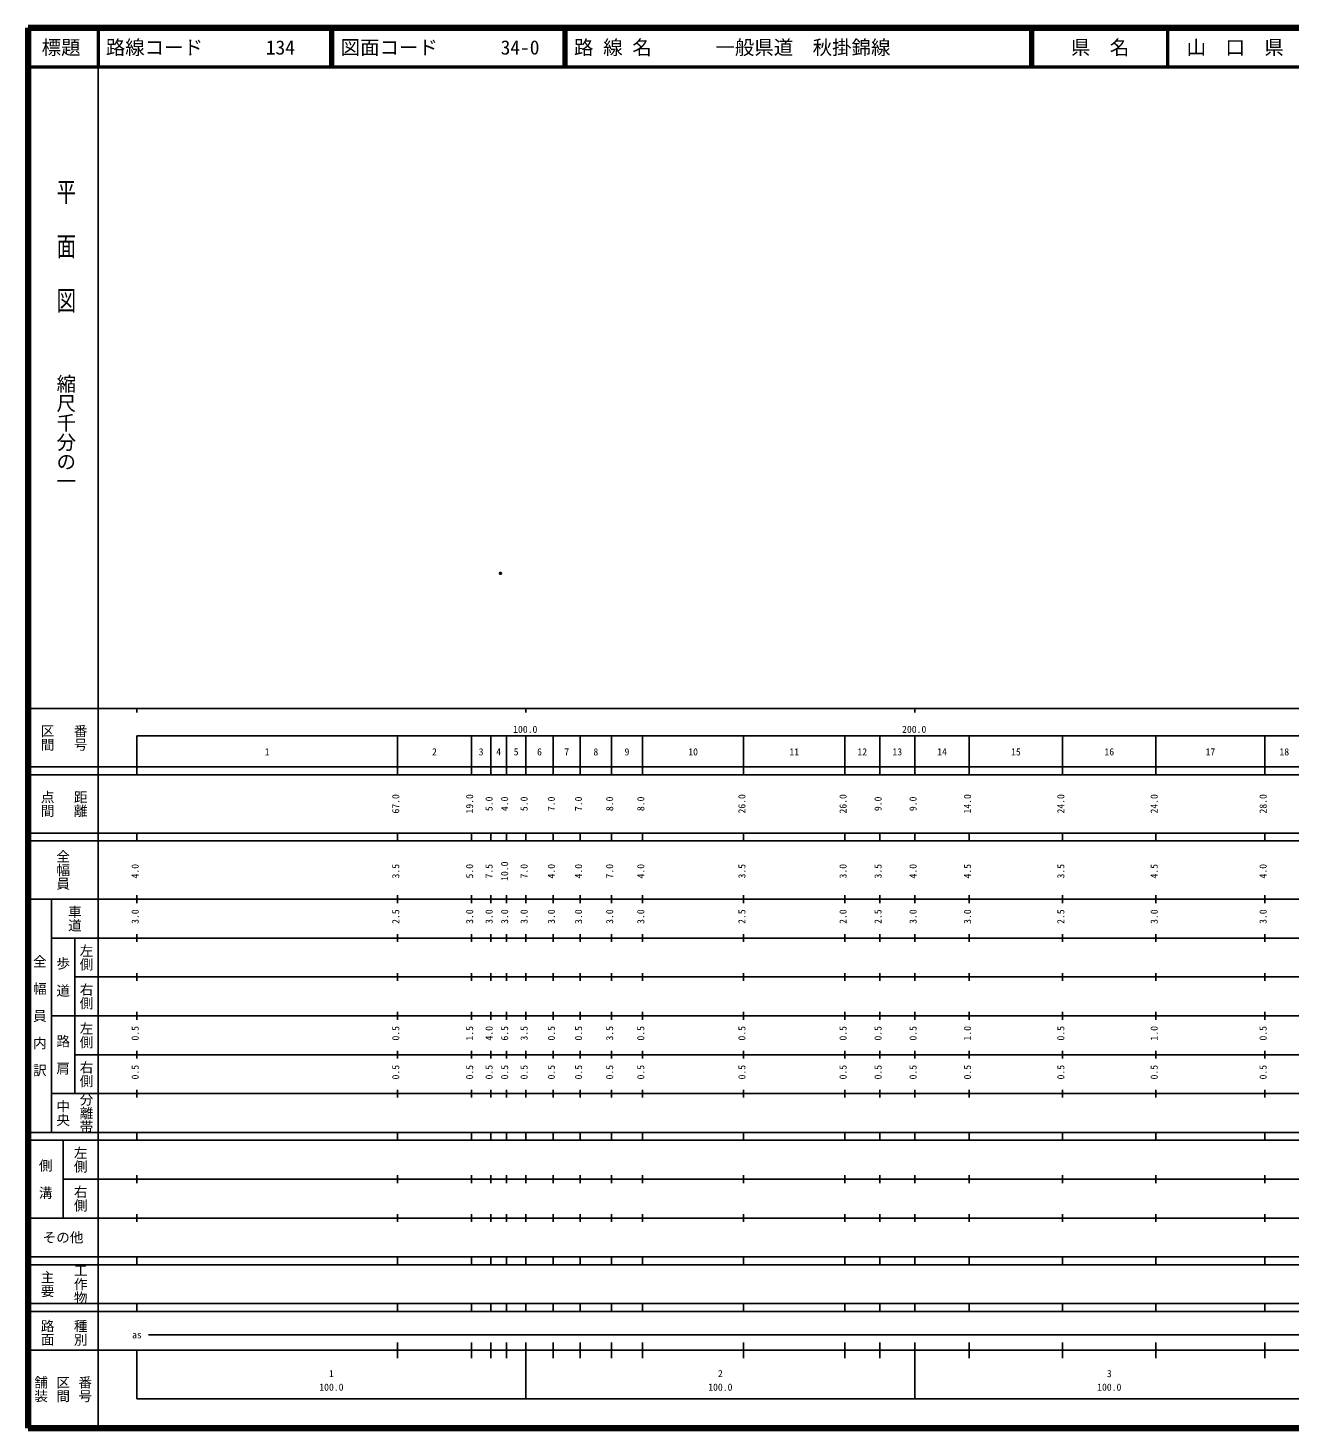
# Model space of a CAD drawing. Units: millimetres on the paper. Extents: x 40 to 680, y 20 to 380.
# Drawn here: x 40 to 364.5, y 20 to 380 of the extents above; entities that cross this region are included whole.
import ezdxf
from ezdxf.enums import TextEntityAlignment as Align

# ---------------------------------------------------------------- set-up
doc = ezdxf.new("R2010")
doc.units = ezdxf.units.MM
doc.header["$PDMODE"] = 32
doc.header["$PDSIZE"] = 0.5
doc.layers.add('M-OTRS', color=6, linetype='Continuous')
doc.layers.add('M-TTL-TXT', color=7, linetype='Continuous')
for name, color, linetype, lineweight in [('M-TTL', 2, 'Continuous', 140), ('M-TTL-BAND', 7, 'Continuous', 25), ('M-TTL-LINE', 7, 'Continuous', 50)]:
    doc.layers.add(name, color=color, linetype=linetype, lineweight=lineweight)
doc.styles.add('@ＭＳ ゴシック', font='')
doc.styles.add('ＭＳ ゴシック', font='')
doc.styles.get('@ＭＳ ゴシック').set_extended_font_data('@MS Gothic')
doc.styles.get('ＭＳ ゴシック').set_extended_font_data('MS Gothic')

msp = doc.modelspace()

# ---------------------------------------------------------------- linework, layer by layer
at = {"layer": 'M-OTRS'}
msp.add_point((161.465, 239.772), dxfattribs=at)
at = {"layer": 'M-TTL'}
for p, q in [((40, 380), (40, 20)), ((680, 380), (40, 380)), ((40, 20), (680, 20))]:
    msp.add_line(p, q, dxfattribs=at)
at = {"layer": 'M-TTL-BAND'}
for p, q in [((58, 370), (58, 20)), ((40, 205), (579, 205)), ((68, 205), (68, 204)), ((168, 205), (168, 204)), ((268, 205), (268, 204)), ((68, 198), (579, 198)), ((68, 198), (68, 188)), ((135, 188), (135, 198)), ((154, 188), (154, 198)), ((159, 188), (159, 198)), ((163, 188), (163, 198)), ((168, 188), (168, 198)), ((175, 188), (175, 198)), ((182, 188), (182, 198)), ((190, 188), (190, 198)), ((198, 188), (198, 198)), ((224, 188), (224, 198)), ((250, 188), (250, 198)), ((259, 188), (259, 198)), ((268, 188), (268, 198)), ((282, 188), (282, 198)), ((306, 188), (306, 198)), ((330, 188), (330, 198)), ((358, 188), (358, 198)), ((40, 190), (579, 190)), ((40, 188), (579, 188)), ((40, 173), (579, 173)), ((68, 171), (68, 173)), ((135, 171), (135, 173)), ((154, 171), (154, 173)), ((159, 171), (159, 173)), ((163, 171), (163, 173)), ((168, 171), (168, 173)), ((175, 171), (175, 173)), ((182, 171), (182, 173)), ((190, 171), (190, 173)), ((198, 171), (198, 173)), ((224, 171), (224, 173)), ((250, 171), (250, 173)), ((259, 171), (259, 173)), ((268, 171), (268, 173)), ((282, 171), (282, 173)), ((306, 171), (306, 173)), ((330, 171), (330, 173)), ((358, 171), (358, 173)), ((40, 171), (579, 171)), ((40, 156), (579, 156)), ((46, 96), (46, 156)), ((68, 155), (68, 157)), ((135, 155), (135, 157)), ((154, 155), (154, 157)), ((159, 155), (159, 157)), ((163, 155), (163, 157)), ((168, 155), (168, 157)), ((175, 155), (175, 157)), ((182, 155), (182, 157)), ((190, 155), (190, 157)), ((198, 155), (198, 157)), ((224, 155), (224, 157)), ((250, 155), (250, 157)), ((259, 155), (259, 157)), ((268, 155), (268, 157)), ((282, 155), (282, 157)), ((306, 155), (306, 157)), ((330, 155), (330, 157)), ((358, 155), (358, 157)), ((46, 146), (579, 146)), ((52, 146), (52, 106)), ((68, 145), (68, 147)), ((135, 145), (135, 147)), ((154, 145), (154, 147)), ((159, 145), (159, 147)), ((163, 145), (163, 147)), ((168, 145), (168, 147)), ((175, 145), (175, 147)), ((182, 145), (182, 147)), ((190, 145), (190, 147)), ((198, 145), (198, 147)), ((224, 145), (224, 147)), ((250, 145), (250, 147)), ((259, 145), (259, 147)), ((268, 145), (268, 147)), ((282, 145), (282, 147)), ((306, 145), (306, 147)), ((330, 145), (330, 147)), ((358, 145), (358, 147)), ((68, 135), (68, 137)), ((135, 135), (135, 137)), ((154, 135), (154, 137)), ((159, 135), (159, 137)), ((163, 135), (163, 137)), ((168, 135), (168, 137)), ((175, 135), (175, 137)), ((182, 135), (182, 137)), ((190, 135), (190, 137)), ((198, 135), (198, 137)), ((224, 135), (224, 137)), ((250, 135), (250, 137)), ((259, 135), (259, 137)), ((268, 135), (268, 137)), ((282, 135), (282, 137)), ((306, 135), (306, 137)), ((330, 135), (330, 137)), ((358, 135), (358, 137)), ((52, 136), (579, 136)), ((46, 126), (579, 126)), ((68, 125), (68, 127)), ((135, 125), (135, 127)), ((154, 125), (154, 127)), ((159, 125), (159, 127)), ((163, 125), (163, 127)), ((168, 125), (168, 127)), ((175, 125), (175, 127)), ((182, 125), (182, 127)), ((190, 125), (190, 127)), ((198, 125), (198, 127)), ((224, 125), (224, 127)), ((250, 125), (250, 127)), ((259, 125), (259, 127)), ((268, 125), (268, 127)), ((282, 125), (282, 127)), ((306, 125), (306, 127)), ((330, 125), (330, 127)), ((358, 125), (358, 127)), ((52, 116), (579, 116)), ((68, 115), (68, 117)), ((135, 115), (135, 117)), ((154, 115), (154, 117)), ((159, 115), (159, 117)), ((163, 115), (163, 117)), ((168, 115), (168, 117)), ((175, 115), (175, 117)), ((182, 115), (182, 117)), ((190, 115), (190, 117)), ((198, 115), (198, 117)), ((224, 115), (224, 117)), ((250, 115), (250, 117)), ((259, 115), (259, 117)), ((268, 115), (268, 117)), ((282, 115), (282, 117)), ((306, 115), (306, 117)), ((330, 115), (330, 117)), ((358, 115), (358, 117)), ((46, 106), (579, 106)), ((68, 105), (68, 107)), ((135, 105), (135, 107)), ((154, 105), (154, 107)), ((159, 105), (159, 107)), ((163, 105), (163, 107)), ((168, 105), (168, 107)), ((175, 105), (175, 107)), ((182, 105), (182, 107)), ((190, 105), (190, 107)), ((198, 105), (198, 107)), ((224, 105), (224, 107)), ((250, 105), (250, 107)), ((259, 105), (259, 107)), ((268, 105), (268, 107)), ((282, 105), (282, 107)), ((306, 105), (306, 107)), ((330, 105), (330, 107)), ((358, 105), (358, 107)), ((40, 96), (579, 96)), ((40, 94), (579, 94)), ((49, 94), (49, 74)), ((68, 94), (68, 96)), ((135, 94), (135, 96)), ((154, 94), (154, 96)), ((159, 94), (159, 96)), ((163, 94), (163, 96)), ((168, 94), (168, 96)), ((175, 94), (175, 96)), ((182, 94), (182, 96)), ((190, 94), (190, 96)), ((198, 94), (198, 96)), ((224, 94), (224, 96)), ((250, 94), (250, 96)), ((259, 94), (259, 96)), ((268, 94), (268, 96)), ((282, 94), (282, 96)), ((306, 94), (306, 96)), ((330, 94), (330, 96)), ((358, 94), (358, 96)), ((49, 84), (579, 84)), ((68, 83), (68, 85)), ((135, 83), (135, 85)), ((154, 83), (154, 85)), ((159, 83), (159, 85)), ((163, 83), (163, 85)), ((168, 83), (168, 85)), ((175, 83), (175, 85)), ((182, 83), (182, 85)), ((190, 83), (190, 85)), ((198, 83), (198, 85)), ((224, 83), (224, 85)), ((250, 83), (250, 85)), ((259, 83), (259, 85)), ((268, 83), (268, 85)), ((282, 83), (282, 85)), ((306, 83), (306, 85)), ((330, 83), (330, 85)), ((358, 83), (358, 85)), ((40, 74), (579, 74)), ((68, 73), (68, 75)), ((135, 73), (135, 75)), ((154, 73), (154, 75)), ((159, 73), (159, 75)), ((163, 73), (163, 75)), ((168, 73), (168, 75)), ((175, 73), (175, 75)), ((182, 73), (182, 75)), ((190, 73), (190, 75)), ((198, 73), (198, 75)), ((224, 73), (224, 75)), ((250, 73), (250, 75)), ((259, 73), (259, 75)), ((268, 73), (268, 75)), ((282, 73), (282, 75)), ((306, 73), (306, 75)), ((330, 73), (330, 75)), ((358, 73), (358, 75)), ((40, 64), (579, 64)), ((40, 62), (579, 62)), ((68, 62), (68, 64)), ((135, 62), (135, 64)), ((154, 62), (154, 64)), ((159, 62), (159, 64)), ((163, 62), (163, 64)), ((168, 62), (168, 64)), ((175, 62), (175, 64)), ((182, 62), (182, 64)), ((190, 62), (190, 64)), ((198, 62), (198, 64)), ((224, 62), (224, 64)), ((250, 62), (250, 64)), ((259, 62), (259, 64)), ((268, 62), (268, 64)), ((282, 62), (282, 64)), ((306, 62), (306, 64)), ((330, 62), (330, 64)), ((358, 62), (358, 64)), ((40, 52), (579, 52)), ((68, 50), (68, 52)), ((135, 50), (135, 52)), ((154, 50), (154, 52)), ((159, 50), (159, 52)), ((163, 50), (163, 52)), ((168, 50), (168, 52)), ((175, 50), (175, 52)), ((182, 50), (182, 52)), ((190, 50), (190, 52)), ((198, 50), (198, 52)), ((224, 50), (224, 52)), ((250, 50), (250, 52)), ((259, 50), (259, 52)), ((268, 50), (268, 52)), ((282, 50), (282, 52)), ((306, 50), (306, 52)), ((330, 50), (330, 52)), ((358, 50), (358, 52)), ((40, 50), (579, 50)), ((71, 44), (565, 44)), ((40, 40), (579, 40)), ((68, 40), (68, 27.5)), ((135, 38), (135, 42)), ((154, 38), (154, 42)), ((159, 38), (159, 42)), ((163, 38), (163, 42)), ((168, 27.5), (168, 42)), ((175, 38), (175, 42)), ((182, 38), (182, 42)), ((190, 38), (190, 42)), ((198, 38), (198, 42)), ((224, 38), (224, 42)), ((250, 38), (250, 42)), ((259, 38), (259, 42)), ((268, 27.5), (268, 42)), ((282, 38), (282, 42)), ((306, 38), (306, 42)), ((330, 38), (330, 42)), ((358, 38), (358, 42)), ((68, 27.5), (579, 27.5))]:
    msp.add_line(p, q, dxfattribs=at)
at = {"layer": 'M-TTL-LINE'}
for p, q in [((58, 380), (58, 370)), ((117.75, 380), (117.75, 370)), ((118.25, 380), (118.25, 370)), ((177.75, 380), (177.75, 370)), ((178.25, 380), (178.25, 370)), ((297.75, 380), (297.75, 370)), ((298.25, 380), (298.25, 370)), ((333, 380), (333, 370)), ((40, 370), (680, 370))]:
    msp.add_line(p, q, dxfattribs=at)

# ---------------------------------------------------------------- texts
at = {"layer": 'M-TTL-BAND', "style": '@ＭＳ ゴシック', "width": 1.4}
msp.add_text('平  面  図', height=3.666, rotation=270, dxfattribs=at).set_placement((49.777, 306.475), align=Align.MIDDLE_RIGHT)
at = {"layer": 'M-TTL-BAND', "style": '@ＭＳ ゴシック'}
msp.add_text('縮尺千分の一', height=3.666, rotation=270, dxfattribs=at).set_placement((49.777, 261.03), align=Align.MIDDLE_RIGHT)
for s, p in [('区間', (45, 197.5)), ('番号', (53.5, 197.5)), ('点間', (45, 180.5)), ('距離', (53.5, 180.5)), ('全幅員', (49, 163.5)), ('車道', (52, 151)), ('左側', (55, 141)), ('全\u3000幅\u3000員\u3000内\u3000訳', (43, 126)), ('歩\u3000道', (49, 136)), ('右側', (55, 131)), ('左側', (55, 121)), ('路\u3000肩', (49, 116)), ('右側', (55, 111)), ('分離帯', (55, 101)), ('中央', (49, 101)), ('左側', (53.5, 89)), ('側\u3000溝', (44.5, 84)), ('右側', (53.5, 79)), ('工作物', (53.5, 57)), ('主要', (45, 57)), ('路面', (45, 44.5)), ('種別', (53.5, 44.5)), ('舗装', (43.333, 30)), ('区間', (49, 30)), ('番号', (54.667, 30))]:
    msp.add_text(s, height=2.566, rotation=270, dxfattribs=at).set_placement(p, align=Align.MIDDLE_CENTER)
at = {"layer": 'M-TTL-BAND', "style": 'ＭＳ ゴシック'}
for s, p in [('100.0', (167.844, 198.195)), ('200.0', (267.844, 198.195)), ('1', (101.5, 192.405)), ('2', (144.5, 192.405)), ('3', (156.5, 192.405)), ('4', (161, 192.405)), ('5', (165.5, 192.405)), ('6', (171.5, 192.405)), ('7', (178.5, 192.405)), ('8', (186, 192.405)), ('9', (194, 192.405)), ('10', (211, 192.405)), ('11', (237, 192.405)), ('12', (254.5, 192.405)), ('13', (263.5, 192.405)), ('14', (275, 192.405)), ('15', (294, 192.405)), ('16', (318, 192.405)), ('17', (344, 192.405)), ('18', (363, 192.405)), ('as', (68, 42.5)), ('1', (118, 32.523)), ('2', (218, 32.523)), ('3', (318, 32.523)), ('100.0', (118, 29.033)), ('100.0', (218, 29.033)), ('100.0', (318, 29.033))]:
    msp.add_text(s, height=1.833, dxfattribs=at).set_placement(p, align=Align.BOTTOM_CENTER)
for s, p in [('67.0', (136, 180.5)), ('19.0', (155, 180.5)), ('5.0', (160, 180.5)), ('4.0', (164, 180.5)), ('5.0', (169, 180.5)), ('7.0', (176, 180.5)), ('7.0', (183, 180.5)), ('8.0', (191, 180.5)), ('8.0', (199, 180.5)), ('26.0', (225, 180.5)), ('26.0', (251, 180.5)), ('9.0', (260, 180.5)), ('9.0', (269, 180.5)), ('14.0', (283, 180.5)), ('24.0', (307, 180.5)), ('24.0', (331, 180.5)), ('28.0', (359, 180.5)), ('4.0', (69, 163.174)), ('3.5', (136, 163.174)), ('5.0', (155, 163.174)), ('7.5', (160, 163.174)), ('10.0', (164, 163.174)), ('7.0', (169, 163.174)), ('4.0', (176, 163.174)), ('4.0', (183, 163.174)), ('7.0', (191, 163.174)), ('4.0', (199, 163.174)), ('3.5', (225, 163.174)), ('3.0', (251, 163.174)), ('3.5', (260, 163.174)), ('4.0', (269, 163.174)), ('4.5', (283, 163.174)), ('3.5', (307, 163.174)), ('4.5', (331, 163.174)), ('4.0', (359, 163.174)), ('3.0', (69, 151.5)), ('2.5', (136, 151.5)), ('3.0', (155, 151.5)), ('3.0', (160, 151.5)), ('3.0', (164, 151.5)), ('3.0', (169, 151.5)), ('3.0', (176, 151.5)), ('3.0', (183, 151.5)), ('3.0', (191, 151.5)), ('3.0', (199, 151.5)), ('2.5', (225, 151.5)), ('2.0', (251, 151.5)), ('2.5', (260, 151.5)), ('3.0', (269, 151.5)), ('3.0', (283, 151.5)), ('2.5', (307, 151.5)), ('3.0', (331, 151.5)), ('3.0', (359, 151.5)), ('0.5', (69, 121.5)), ('0.5', (136, 121.5)), ('1.5', (155, 121.5)), ('4.0', (160, 121.5)), ('6.5', (164, 121.5)), ('3.5', (169, 121.5)), ('0.5', (176, 121.5)), ('0.5', (183, 121.5)), ('3.5', (191, 121.5)), ('0.5', (199, 121.5)), ('0.5', (225, 121.5)), ('0.5', (251, 121.5)), ('0.5', (260, 121.5)), ('0.5', (269, 121.5)), ('1.0', (283, 121.5)), ('0.5', (307, 121.5)), ('1.0', (331, 121.5)), ('0.5', (359, 121.5)), ('0.5', (69, 111.5)), ('0.5', (136, 111.5)), ('0.5', (155, 111.5)), ('0.5', (160, 111.5)), ('0.5', (164, 111.5)), ('0.5', (169, 111.5)), ('0.5', (176, 111.5)), ('0.5', (183, 111.5)), ('0.5', (191, 111.5)), ('0.5', (199, 111.5)), ('0.5', (225, 111.5)), ('0.5', (251, 111.5)), ('0.5', (260, 111.5)), ('0.5', (269, 111.5)), ('0.5', (283, 111.5)), ('0.5', (307, 111.5)), ('0.5', (331, 111.5)), ('0.5', (359, 111.5))]:
    msp.add_text(s, height=1.833, rotation=90, dxfattribs=at).set_placement(p, align=Align.BOTTOM_CENTER)
msp.add_text('その他', height=2.566, dxfattribs=at).set_placement((49, 69), align=Align.MIDDLE_CENTER)
at = {"layer": 'M-TTL-TXT', "style": 'ＭＳ ゴシック'}
for s, p in [('標題', (48.5, 375)), ('県\u3000名', (315.625, 375)), ('山\u3000口\u3000県', (350.375, 375))]:
    msp.add_text(s, height=3.666, dxfattribs=at).set_placement(p, align=Align.MIDDLE_CENTER)
for s, p in [('路線コード', (60, 375)), ('134', (101.142, 375)), ('図面コード', (120.38, 375)), ('34-0', (161.521, 375)), ('路 線 名', (180.38, 375)), ('一般県道\u3000秋掛錦線', (216.734, 375))]:
    msp.add_text(s, height=3.666, dxfattribs=at).set_placement(p, align=Align.MIDDLE_LEFT)

doc.saveas('drawing.dxf')
